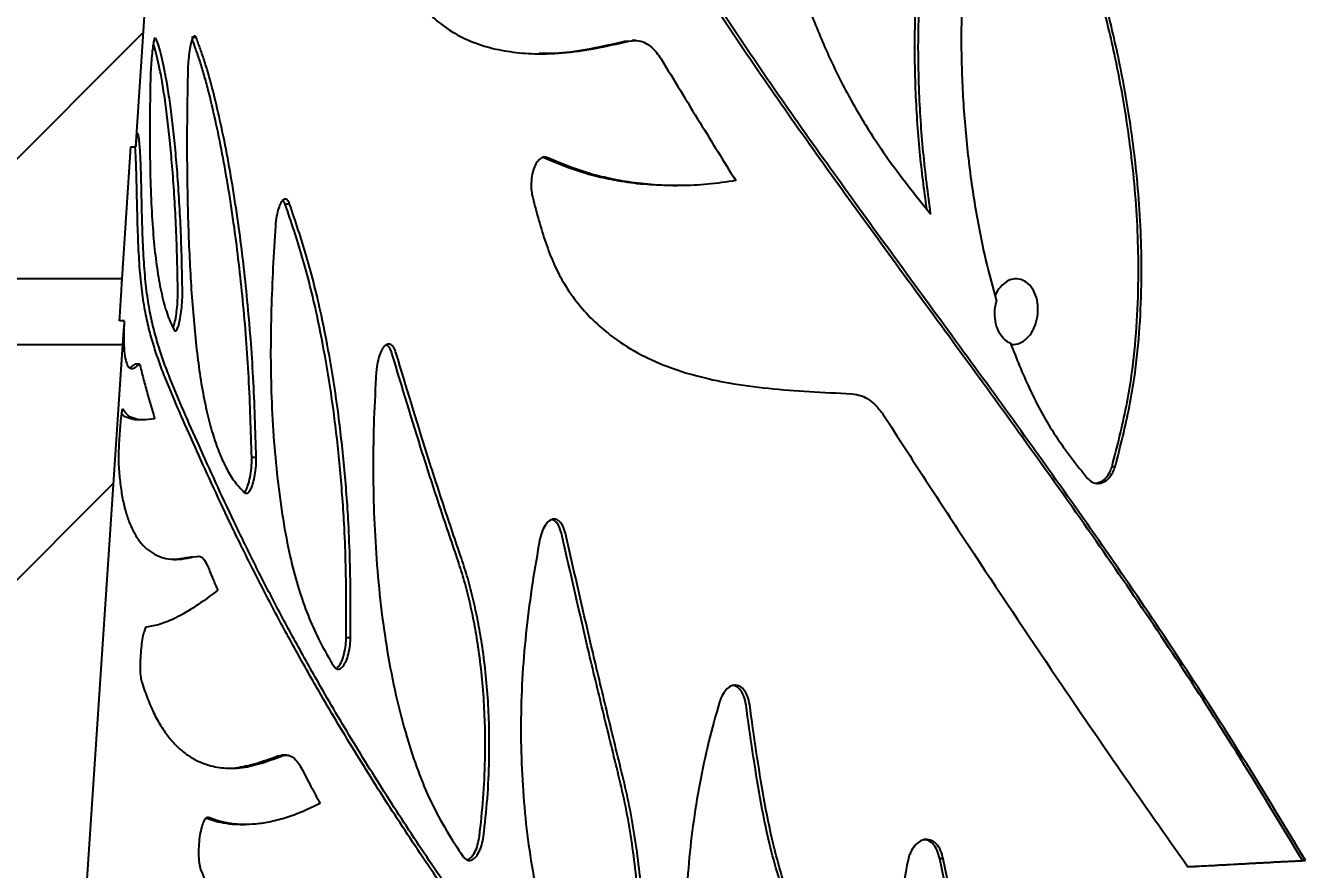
# Model space of a CAD drawing. Header units: millimetres. Extents: x 8 to 867, y 8 to 585.
# Drawn here: x 320.61 to 334.28, y 227.63 to 236.63 of the extents above; entities that cross this region are included whole.
import ezdxf

# ---------------------------------------------------------------- set-up
doc = ezdxf.new("R2010")
doc.units = ezdxf.units.MM
doc.layers.add('DIMENSIONS', color=2, linetype='Continuous')
doc.layers.add('HATCH', color=3, linetype='Continuous')
doc.layers.add('OUTLINE', color=7, linetype='Continuous', lineweight=25)
doc.styles.add('SLDTEXTSTYLE0', font='TXT', dxfattribs={"width": 0.75})
doc.dimstyles.new('SLDDIMSTYLE2', dxfattribs={"dimtxt": 3.5, "dimasz": 2, "dimexe": 0, "dimexo": 0.0625, "dimgap": 0.875, "dimtad": 1, "dimrnd": 1e-09, "dimzin": 12, "dimdsep": 46, "dimtxsty": 'SLDTEXTSTYLE0', "dimsah": 1, "dimcen": 0.09, "dimadec": 0, "dimazin": 3, "dimtfac": 1, "dimtofl": 0, "dimtmove": 0, "dimatfit": 3, "dimfxl": 0, "dimfrac": 2, "dimtolj": 1, "dimtzin": 12, "dimarcsym": 0})
doc.dimstyles.new('SLDDIMSTYLE9', dxfattribs={"dimtxt": 3.5, "dimasz": 2, "dimexe": 0, "dimexo": 0.0625, "dimgap": 0.875, "dimtad": 1, "dimdec": 4, "dimzin": 12, "dimdsep": 46, "dimtxsty": 'SLDTEXTSTYLE0', "dimsah": 1, "dimcen": 0.09, "dimazin": 3, "dimtfac": 1, "dimtofl": 0, "dimtmove": 0, "dimatfit": 3, "dimfxl": 0, "dimfrac": 2, "dimtolj": 1, "dimtzin": 12, "dimarcsym": 0})

# ---------------------------------------------------------------- blocks, each defined once
blk = doc.blocks.new('_D_15')
at = {"layer": 'DIMENSIONS'}
blk.add_arc((306.709, 350.241), 58.978, 75, 90, dxfattribs=at)
for points in [[(306.709, 409.22), (308.7, 408.686), (308.717, 409.686)], [(321.974, 407.21), (320.154, 408.18), (319.912, 407.21)]]:
    blk.add_solid(points, dxfattribs=at)
at = {"layer": 'DIMENSIONS', "insert": (311.507, 413.648), "char_height": 3.5, "attachment_point": 1, "rotation": 352.5, "style": 'SLDTEXTSTYLE0'}
blk.add_mtext('15°', dxfattribs=at)
blk = doc.blocks.new('_D_37')
at = {"layer": 'DIMENSIONS'}
blk.add_line((281.059, 259.672), (354.209, 259.672), dxfattribs=at)
for points in [[(281.059, 259.672), (283.059, 259.172), (283.059, 260.172)], [(354.209, 259.672), (352.209, 260.172), (352.209, 259.172)]]:
    blk.add_solid(points, dxfattribs=at)
at = {"layer": 'DIMENSIONS', "insert": (327.166, 264.184), "char_height": 3.5, "attachment_point": 1, "style": 'SLDTEXTSTYLE0'}
blk.add_mtext('73,15', dxfattribs=at)

msp = doc.modelspace()

# ---------------------------------------------------------------- hatches: boundary and pattern name
at = {"layer": 'HATCH'}
h = msp.add_hatch(dxfattribs=at)
h.set_pattern_fill('ANSI31', color=256, angle=3e-322, style=0)
edge = h.paths.add_edge_path(flags=0)
edge.add_line((322.53451, 247.54489), (322.58457, 247.54489))
edge.add_arc((222.70884, 252.52876), 100, 357.1432731, 357.5726457)
edge.add_line((322.61911, 248.29349), (322.56907, 248.29349))
edge.add_arc((222.70884, 252.52876), 99.95, 357.5714307, 358.9213523)
edge.add_line((322.64113, 250.64721), (322.69114, 250.64721))
edge.add_arc((222.70884, 252.52876), 100, 358.9218917, 361.7157666)
edge.add_line((322.66401, 255.52289), (320.00367, 344.33463))
edge.add_arc((419.95884, 347.32876), 100, 180, 181.7157666, ccw=False)
edge.add_line((319.95884, 347.32876), (319.95884, 350.32876))
edge.add_arc((327.95884, 350.32876), 8, 163.903996, 180, ccw=False)
edge.add_line((320.27245, 352.54674), (310.7554, 355.68409))
edge.add_line((310.7554, 355.68409), (309.70884, 351.77827))
edge.add_line((309.70884, 351.77827), (309.70884, 233.92876))
edge.add_line((309.70884, 233.92876), (321.64263, 233.92876))
edge.add_line((321.64263, 233.92876), (321.73627, 235.33673))
edge.add_line((321.73627, 235.33673), (321.78638, 235.33673))
edge.add_line((321.78638, 235.33673), (322.07475, 239.67274))
edge.add_line((322.07475, 239.67274), (322.02464, 239.67274))
edge.add_line((322.02464, 239.67274), (322.18966, 242.15407))
edge.add_line((322.18966, 242.15407), (322.23977, 242.15407))
edge.add_line((322.23977, 242.15407), (322.47579, 245.70301))
edge.add_line((322.47579, 245.70301), (322.42568, 245.70301))
edge.add_line((322.42568, 245.70301), (322.43853, 245.89615))
edge.add_arc((222.70884, 252.52876), 99.95, 356.1950966, 357.1418428)
h = msp.add_hatch(dxfattribs=at)
h.set_pattern_fill('ANSI31', color=256, angle=3e-322, style=0)
edge = h.paths.add_edge_path(flags=0)
edge.add_line((320.58294, 217.24148), (320.53283, 217.24148))
edge.add_line((320.53283, 217.24148), (320.65721, 219.11172))
edge.add_line((320.65721, 219.11172), (320.70732, 219.11172))
edge.add_line((320.70732, 219.11172), (320.95426, 222.82478))
edge.add_line((320.95426, 222.82478), (320.90415, 222.82478))
edge.add_line((320.90415, 222.82478), (321.0579, 225.1366))
edge.add_line((321.0579, 225.1366), (321.10801, 225.1366))
edge.add_line((321.10801, 225.1366), (321.64618, 233.22876))
edge.add_line((321.64618, 233.22876), (309.70884, 233.22876))
edge.add_line((309.70884, 233.22876), (309.70884, 187.7455))
edge.add_line((309.70884, 187.7455), (321.96213, 191.02876))
edge.add_arc((359.95884, 203.52876), 40, 180, 198.209957, ccw=False)
edge.add_line((319.95884, 203.52876), (319.95884, 206.52876))
edge.add_arc((359.95884, 206.52876), 40, 176.195097, 180, ccw=False)
edge.add_line((320.04701, 209.18313), (320.58294, 217.24148))

# ---------------------------------------------------------------- linework, layer by layer
at = {"layer": 'OUTLINE'}
for p, q in [((322.07475, 239.67274), (321.78638, 235.33673)), ((322.43361, 236.50205), (322.38439, 236.50205)), ((327.00718, 236.46404), (327.08267, 236.46724)), ((327.12521, 236.47195), (327.08261, 236.47195)), ((321.64263, 233.92876), (321.73627, 235.33673)), ((321.73627, 235.33673), (321.78638, 235.33673)), ((327.52224, 234.92296), (327.56425, 234.92296)), ((323.3822, 234.72674), (323.35945, 234.76618)), ((323.42971, 234.72674), (323.3822, 234.72674)), ((321.64263, 233.92876), (309.70884, 233.92876)), ((321.66461, 233.47974), (321.61451, 233.47994)), ((309.70884, 233.22876), (321.64619, 233.22876)), ((321.64619, 233.22876), (321.10801, 225.1366)), ((321.82977, 233.01906), (321.77996, 233.01906)), ((323.0732, 232.02025), (323.02541, 232.02025)), ((332.23752, 231.92408), (332.2038, 231.92408)), ((324.07922, 230.09801), (324.03315, 230.09801)), ((323.29614, 228.83661), (323.34761, 228.84492)), ((323.34322, 228.83661), (323.29614, 228.83661)), ((323.39509, 228.84714), (323.34757, 228.84714)), ((322.90397, 228.10505), (322.95311, 228.10505)), ((330.40256, 227.73886), (330.36633, 227.73886)), ((334.26722, 227.7222), (334.23688, 227.7222))]:
    msp.add_line(p, q, dxfattribs=at)
for points, knots in [([(334.23688, 227.7222), (334.02872, 228.06723), (333.61233, 228.75739), (332.97126, 229.75568), (332.3179, 230.72753), (331.65566, 231.67048), (330.993, 232.59107), (330.33976, 233.48465), (329.70158, 234.35561), (329.08322, 235.21003), (328.48511, 236.05748), (327.9137, 236.90708), (327.36952, 237.75867), (326.82603, 238.65026), (326.28558, 239.57409), (325.75334, 240.52399), (325.25662, 241.45706), (324.79443, 242.3771), (324.36971, 243.28402), (323.98678, 244.17699), (323.64571, 245.05087), (323.45902, 245.61445), (323.36571, 245.89615)], [0, 0, 0, 0, 0.04673697, 0.09348915, 0.14022349, 0.18749269, 0.23477644, 0.2820499, 0.32874087, 0.37544051, 0.42213317, 0.46907465, 0.51602331, 0.56296474, 0.61708022, 0.67122358, 0.72536394, 0.77947548, 0.83459096, 0.8897422, 0.94488966, 1, 1, 1, 1]), ([(334.26722, 227.7222), (334.05927, 228.06743), (333.64331, 228.75801), (333.00284, 229.75694), (332.35005, 230.72944), (331.68838, 231.67306), (331.02626, 232.59433), (330.37357, 233.4886), (329.73594, 234.36025), (329.11814, 235.21538), (328.52065, 236.06358), (327.94988, 236.91398), (327.40635, 237.76636), (326.86404, 238.65789), (326.32522, 239.58084), (325.79497, 240.52911), (325.30005, 241.46062), (324.83951, 242.37915), (324.41627, 243.28462), (324.03462, 244.17618), (323.69463, 245.04875), (323.50846, 245.61153), (323.4154, 245.89283)], [0, 0, 0, 0, 0.04679019, 0.09359531, 0.14038277, 0.18770594, 0.23504363, 0.28237112, 0.329115, 0.37586763, 0.42261335, 0.46960817, 0.51661039, 0.56360517, 0.61764332, 0.67170906, 0.72577196, 0.77980625, 0.83483913, 0.88990755, 0.94497217, 1, 1, 1, 1]), ([(344.17404, 232.54326), (343.94974, 232.77479), (343.50095, 233.23806), (342.87423, 233.97323), (342.27395, 234.72795), (341.69771, 235.50182), (341.13269, 236.28335), (340.56699, 237.0619), (339.99724, 237.83072), (339.36192, 238.64941), (338.65782, 239.51006), (337.89864, 240.42144), (337.14549, 241.32381), (336.32497, 242.33013), (335.45387, 243.4503), (334.53237, 244.67786), (333.93967, 245.49008), (333.64335, 245.89615)], [0, 0, 0, 0, 0.05455538, 0.10915858, 0.16379562, 0.21839686, 0.27337585, 0.32836633, 0.38334148, 0.4383, 0.50828672, 0.57829537, 0.64831252, 0.71831083, 0.81220072, 0.90610929, 1, 1, 1, 1]), ([(344.18943, 232.54326), (343.96531, 232.77498), (343.51688, 233.23862), (342.89074, 233.97437), (342.29106, 234.72962), (341.71543, 235.50401), (341.15098, 236.28601), (340.58581, 237.065), (340.01658, 237.83425), (339.38222, 238.65285), (338.67959, 239.513), (337.92239, 240.42346), (337.1712, 241.32496), (336.35284, 242.33031), (335.48402, 243.44938), (334.56492, 244.67571), (333.97376, 245.48715), (333.6782, 245.89283)], [0, 0, 0, 0, 0.05460942, 0.10926701, 0.16395819, 0.21861382, 0.27364682, 0.32869104, 0.38372022, 0.43873263, 0.5086663, 0.57862176, 0.64858572, 0.71853094, 0.81234747, 0.90618256, 1, 1, 1, 1]), ([(328.71054, 240.66852), (328.68828, 240.52186), (328.6437, 240.22818), (328.5873, 239.78543), (328.54965, 239.34057), (328.54043, 238.91714), (328.56414, 238.52111), (328.61182, 238.15484), (328.68003, 237.79946), (328.78081, 237.39218), (328.92117, 236.93933), (329.11063, 236.45144), (329.3283, 235.99166), (329.55777, 235.58697), (329.79355, 235.23348), (330.02659, 234.92002), (330.18939, 234.71862), (330.27079, 234.61793)], [0, 0, 0, 0, 0.06231361, 0.1247813, 0.18697947, 0.24892387, 0.30209385, 0.355521, 0.40909699, 0.46247003, 0.54546533, 0.62873834, 0.71206157, 0.79512605, 0.86338303, 0.93169336, 1, 1, 1, 1]), ([(332.2038, 231.92408), (332.23143, 232.03098), (332.28671, 232.24478), (332.35965, 232.56915), (332.42561, 232.95817), (332.46989, 233.41243), (332.48933, 233.90779), (332.4824, 234.38138), (332.45504, 234.83151), (332.40083, 235.35783), (332.30929, 235.95576), (332.1705, 236.61418), (332.00029, 237.25155), (331.80403, 237.87077), (331.57989, 238.47171), (331.41674, 238.86064), (331.33514, 239.05514)], [0, 0, 0, 0, 0.044091539, 0.088185813, 0.132203343, 0.200282235, 0.268381959, 0.328377001, 0.388435832, 0.44845427, 0.540955925, 0.63346843, 0.724457348, 0.815457264, 0.90770867, 1, 1, 1, 1]), ([(332.23752, 231.92408), (332.26512, 232.03099), (332.32033, 232.24481), (332.39319, 232.56921), (332.45907, 232.95823), (332.50331, 233.41246), (332.52276, 233.90803), (332.51585, 234.38209), (332.48847, 234.83294), (332.4342, 235.36011), (332.34256, 235.95901), (332.20375, 236.61772), (332.03378, 237.25465), (331.83809, 237.87274), (331.61466, 238.47265), (331.45204, 238.86095), (331.37071, 239.05514)], [0, 0, 0, 0, 0.044098644, 0.088200265, 0.132224828, 0.200308666, 0.268413526, 0.328515176, 0.388679957, 0.448804497, 0.541469238, 0.634145497, 0.724969775, 0.81580568, 0.907882968, 1, 1, 1, 1]), ([(330.96499, 238.98744), (330.93442, 238.88415), (330.87327, 238.67756), (330.79037, 238.36346), (330.71067, 237.98472), (330.64837, 237.53931), (330.6026, 236.99402), (330.58919, 236.41083), (330.61271, 235.7895), (330.66979, 235.17011), (330.75443, 234.61142), (330.85473, 234.11688), (330.93275, 233.83261), (330.97185, 233.69017)], [0, 0, 0, 0, 0.060320654, 0.120642189, 0.180856467, 0.274035832, 0.367249155, 0.480801669, 0.594393861, 0.711213527, 0.828028998, 0.913831501, 1, 1, 1, 1]), ([(324.42304, 237.9143), (324.43921, 237.84079), (324.47161, 237.69351), (324.52657, 237.48226), (324.58957, 237.2853), (324.67316, 237.09255), (324.78127, 236.91761), (324.91239, 236.75952), (325.07502, 236.61668), (325.27193, 236.49645), (325.50521, 236.4058), (325.75065, 236.35228), (326.02796, 236.32458), (326.34008, 236.33232), (326.68731, 236.38123), (326.92862, 236.43644), (327.04926, 236.46404)], [0, 0, 0, 0, 0.04313498, 0.08640983, 0.12947861, 0.172331, 0.23075776, 0.28941206, 0.34796309, 0.43168695, 0.51567526, 0.59981812, 0.68375332, 0.78908442, 0.89456237, 1, 1, 1, 1]), ([(330.2272, 234.67261), (330.20027, 234.87477), (330.144, 235.29727), (330.10504, 235.92482), (330.09444, 236.54762), (330.11477, 236.94483), (330.12497, 237.14403)], [0, 0, 0, 0, 0.25082525, 0.52421376, 0.76139888, 1, 1, 1, 1]), ([(330.27079, 234.61793), (330.24141, 234.83824), (330.18263, 235.27888), (330.14219, 235.92488), (330.13176, 236.54768), (330.15208, 236.94485), (330.16227, 237.14403)], [0, 0, 0, 0, 0.26734667, 0.53471909, 0.76666844, 1, 1, 1, 1]), ([(321.99299, 236.5001), (321.99203, 236.50032), (321.98842, 236.50117), (321.98061, 236.47128), (321.97069, 236.4139), (321.96095, 236.33158), (321.95244, 236.23312), (321.94639, 236.13489), (321.94467, 236.07743), (321.94392, 236.05232)], [0, 0, 0, 0, 0.05419293, 0.20447216, 0.35698091, 0.51622322, 0.68477453, 0.86219785, 1, 1, 1, 1]), ([(322.23664, 233.78802), (322.23481, 233.90415), (322.23115, 234.13641), (322.21889, 234.47132), (322.20193, 234.79335), (322.18052, 235.09593), (322.15561, 235.374), (322.12769, 235.62873), (322.09717, 235.85941), (322.06608, 236.05369), (322.03562, 236.21226), (322.00627, 236.33587), (321.98595, 236.41009), (321.97577, 236.43451), (321.97515, 236.43599)], [0, 0, 0, 0, 0.09157895, 0.18315325, 0.27731552, 0.37147325, 0.46310525, 0.55473588, 0.64934038, 0.74393825, 0.82664557, 0.90934884, 0.99451138, 1, 1, 1, 1]), ([(322.28583, 233.78802), (322.28401, 233.90419), (322.28037, 234.13651), (322.26815, 234.47154), (322.25125, 234.79372), (322.22988, 235.09646), (322.20501, 235.3747), (322.17712, 235.6296), (322.14663, 235.86038), (322.11559, 236.05474), (322.08522, 236.21249), (322.05593, 236.33787), (322.0266, 236.43794), (322.00767, 236.48008), (321.9982, 236.50115)], [0, 0, 0, 0, 0.08490107, 0.16979731, 0.25709061, 0.34438067, 0.42933191, 0.51428079, 0.60199555, 0.68970278, 0.76614394, 0.84258139, 0.92128941, 1, 1, 1, 1]), ([(322.43361, 236.50205), (322.42874, 236.51049), (322.41898, 236.52736), (322.40137, 236.51398), (322.38396, 236.47301), (322.36785, 236.40609), (322.35446, 236.3182), (322.34593, 236.22683), (322.34386, 236.16921), (322.34301, 236.14538)], [0, 0, 0, 0, 0.14263872, 0.28538549, 0.42636996, 0.57045212, 0.72334567, 0.8855786, 1, 1, 1, 1]), ([(323.02541, 232.02025), (323.02125, 232.16404), (323.01293, 232.45166), (322.99429, 232.87577), (322.96731, 233.29311), (322.93139, 233.69986), (322.8891, 234.09713), (322.83849, 234.49412), (322.77951, 234.88585), (322.71183, 235.26993), (322.63863, 235.62551), (322.573, 235.90025), (322.51786, 236.10499), (322.47358, 236.25074), (322.43041, 236.37411), (322.40326, 236.44954), (322.39074, 236.48434)], [0, 0, 0, 0, 0.07476689, 0.14954855, 0.22421883, 0.30139234, 0.37864046, 0.45580256, 0.54321612, 0.63062304, 0.72030624, 0.80998629, 0.8590163, 0.90803767, 0.95757526, 1, 1, 1, 1]), ([(323.0732, 232.02025), (323.06906, 232.16419), (323.06078, 232.4521), (323.04216, 232.87667), (323.01522, 233.29446), (322.97932, 233.70167), (322.93705, 234.0994), (322.8865, 234.49637), (322.82767, 234.88766), (322.76022, 235.27097), (322.68728, 235.62592), (322.62185, 235.90031), (322.56686, 236.10492), (322.52265, 236.25072), (322.47741, 236.38021), (322.44821, 236.46144), (322.43361, 236.50205)], [0, 0, 0, 0, 0.07435446, 0.14872384, 0.22298206, 0.29973208, 0.37655602, 0.45329394, 0.53993575, 0.62657197, 0.71545643, 0.80433837, 0.85299989, 0.9016532, 0.95081935, 1, 1, 1, 1]), ([(326.09063, 236.33436), (326.1596, 236.33452), (326.33953, 236.33493), (326.64506, 236.38228), (326.88649, 236.43679), (327.00718, 236.46404)], [0, 0, 0, 0, 0.23715593, 0.61865095, 1, 1, 1, 1]), ([(327.04926, 236.46404), (327.08454, 236.46895), (327.14414, 236.47725), (327.22604, 236.4473), (327.30949, 236.39246), (327.36029, 236.32127), (327.39189, 236.27698)], [0, 0, 0, 0, 0.28032602, 0.473632693, 0.672520819, 1, 1, 1, 1]), ([(327.39189, 236.27698), (327.46061, 236.16358), (327.59805, 235.93677), (327.8623, 235.50454), (328.06114, 235.18258), (328.18848, 234.97638)], [0, 0, 0, 0, 0.26446214, 0.52892531, 1, 1, 1, 1]), ([(322.34301, 236.14538), (322.34043, 236.01117), (322.33526, 235.74238), (322.33335, 235.34717), (322.33608, 234.95873), (322.34399, 234.58748), (322.35686, 234.23333), (322.37481, 233.89597), (322.39794, 233.5672), (322.41848, 233.35743), (322.42876, 233.25255)], [0, 0, 0, 0, 0.1286537, 0.25767413, 0.38632891, 0.5153596, 0.63585758, 0.75635452, 0.87817835, 1, 1, 1, 1]), ([(321.94392, 236.05232), (321.94146, 235.90781), (321.93654, 235.61881), (321.93804, 235.21011), (321.94771, 234.82397), (321.9669, 234.47674), (321.99552, 234.17268), (322.03354, 233.90759), (322.0832, 233.67751), (322.13803, 233.50259), (322.17944, 233.41754), (322.19636, 233.38279)], [0, 0, 0, 0, 0.11649272, 0.23298066, 0.35324721, 0.47350643, 0.58364923, 0.69378837, 0.80759611, 0.92140029, 1, 1, 1, 1]), ([(334.73513, 216.19767), (334.4734, 216.48818), (333.94991, 217.06923), (333.1847, 217.93421), (332.43049, 218.791), (331.68748, 219.63545), (330.95492, 220.46361), (330.2436, 221.25926), (329.55242, 222.01783), (328.88604, 222.74623), (328.2389, 223.46344), (327.61694, 224.17809), (327.02149, 224.89143), (326.46384, 225.58961), (325.94296, 226.27225), (325.45738, 226.93798), (324.99761, 227.59844), (324.56438, 228.25258), (324.15849, 228.89904), (323.81349, 229.48042), (323.52186, 229.99837), (323.27638, 230.45493), (323.04743, 230.90232), (322.83524, 231.33763), (322.63974, 231.75622), (322.46063, 232.15442), (322.29725, 232.52101), (322.17639, 232.80547), (322.09077, 233.02865), (322.03305, 233.20093), (321.98163, 233.37849), (321.93731, 233.572), (321.90232, 233.7982), (321.87724, 234.06149), (321.86199, 234.36103), (321.8542, 234.63599), (321.84937, 234.86868), (321.84521, 235.05133), (321.83946, 235.20858), (321.83312, 235.3188), (321.82702, 235.39044), (321.82161, 235.43626), (321.81605, 235.46628), (321.8104, 235.4797), (321.8048, 235.47613), (321.79747, 235.44935), (321.79054, 235.39261), (321.78738, 235.35025), (321.78638, 235.33673)], [0, 0, 0, 0, 0.03579374, 0.07159208, 0.10738453, 0.14339307, 0.17940824, 0.21541333, 0.24999155, 0.28457897, 0.31916005, 0.35397459, 0.38879546, 0.42360983, 0.45671953, 0.48983506, 0.52294439, 0.55627824, 0.58961855, 0.62295156, 0.64776776, 0.67258378, 0.69745665, 0.72232908, 0.74715407, 0.7719776, 0.79693014, 0.82188607, 0.83429034, 0.84669493, 0.85910996, 0.8715202, 0.88412223, 0.89672076, 0.90913606, 0.92159361, 0.92924958, 0.93689825, 0.94478928, 0.95267776, 0.95779531, 0.96291319, 0.96818413, 0.97345515, 0.97876927, 0.98408395, 0.99491708, 1, 1, 1, 1]), ([(334.70617, 216.19767), (334.44425, 216.48793), (333.92039, 217.0685), (333.15464, 217.93273), (332.39988, 218.78879), (331.65634, 219.63252), (330.92326, 220.45999), (330.21134, 221.25513), (329.51945, 222.01332), (328.85226, 222.74145), (328.20428, 223.45832), (327.58145, 224.1726), (326.98516, 224.88557), (326.42659, 225.58349), (325.90475, 226.26601), (325.41816, 226.93171), (324.95743, 227.59218), (324.52327, 228.24631), (324.11648, 228.89278), (323.77069, 229.47418), (323.47837, 229.99215), (323.23229, 230.44875), (323.00276, 230.8962), (322.79002, 231.3316), (322.59399, 231.75037), (322.41438, 232.14879), (322.25053, 232.51581), (322.12925, 232.80038), (322.04326, 233.02343), (321.98526, 233.19544), (321.93355, 233.37268), (321.8889, 233.56541), (321.85353, 233.79034), (321.82806, 234.05221), (321.81248, 234.35082), (321.80446, 234.62725), (321.79952, 234.86344), (321.79525, 235.05172), (321.78927, 235.21052), (321.78429, 235.30262), (321.78144, 235.33527), (321.78131, 235.33673)], [0, 0, 0, 0, 0.03750129, 0.07500737, 0.11250722, 0.15023336, 0.18796634, 0.22568883, 0.26193451, 0.29818991, 0.33443865, 0.37093207, 0.40743221, 0.44392556, 0.47864861, 0.51337758, 0.54810022, 0.58305831, 0.6180232, 0.65298045, 0.67900582, 0.70503102, 0.73111573, 0.75719994, 0.78323449, 0.80926749, 0.83543546, 0.86160685, 0.8746155, 0.88762453, 0.90064396, 0.91365867, 0.92686895, 0.94007538, 0.95309613, 0.96616376, 0.97439621, 0.98262034, 0.99111386, 0.99960453, 1, 1, 1, 1]), ([(326.1746, 235.22151), (326.16112, 235.22469), (326.13415, 235.23105), (326.0928, 235.20552), (326.05618, 235.15677), (326.02699, 235.08629), (326.00876, 234.99988), (326.00348, 234.90852), (326.01128, 234.85311), (326.01495, 234.82698)], [0, 0, 0, 0, 0.13639817, 0.27280956, 0.40971811, 0.55141498, 0.70139034, 0.85922761, 1, 1, 1, 1]), ([(327.52313, 234.92426), (327.44086, 234.9254), (327.26362, 234.92787), (327.01488, 234.9572), (326.77437, 235.00248), (326.47871, 235.07845), (326.2704, 235.16423), (326.13128, 235.22151)], [0, 0, 0, 0, 0.16424263, 0.35385848, 0.51494645, 0.67603544, 1, 1, 1, 1]), ([(328.18848, 234.97638), (328.08904, 234.96185), (327.88988, 234.93275), (327.59966, 234.91958), (327.31634, 234.92784), (327.05531, 234.95711), (326.81548, 235.00283), (326.52081, 235.07865), (326.31324, 235.16431), (326.1746, 235.22151)], [0, 0, 0, 0, 0.134970531, 0.270298946, 0.405264964, 0.540546501, 0.655092027, 0.769638328, 1, 1, 1, 1]), ([(323.42971, 234.72674), (323.42215, 234.74261), (323.40701, 234.7744), (323.378, 234.78424), (323.34874, 234.7635), (323.3215, 234.71426), (323.29846, 234.64076), (323.28402, 234.56326), (323.27919, 234.51262), (323.27748, 234.4947)], [0, 0, 0, 0, 0.15237963, 0.305014, 0.45188844, 0.59773918, 0.74992872, 0.91147379, 1, 1, 1, 1]), ([(326.01495, 234.82698), (326.03621, 234.74411), (326.07878, 234.5781), (326.15104, 234.33857), (326.2341, 234.11327), (326.34474, 233.8892), (326.48806, 233.68036), (326.6614, 233.48565), (326.87725, 233.29967), (327.13925, 233.13128), (327.45026, 232.98964), (327.77638, 232.88682), (328.13809, 232.80953), (328.53698, 232.75679), (328.97291, 232.72417), (329.27398, 232.70953), (329.42451, 232.70221)], [0, 0, 0, 0, 0.04324803, 0.08663727, 0.12981916, 0.17278382, 0.23129992, 0.29003804, 0.34868266, 0.43397533, 0.51953382, 0.60525836, 0.69077766, 0.79381324, 0.8969114, 1, 1, 1, 1]), ([(324.03315, 230.09801), (324.03378, 230.23528), (324.03505, 230.50986), (324.02904, 230.91837), (324.00972, 231.39411), (323.96892, 231.92885), (323.90415, 232.50383), (323.82111, 233.04121), (323.73458, 233.48965), (323.64774, 233.86175), (323.56508, 234.16464), (323.47518, 234.45174), (323.41376, 234.6334), (323.3822, 234.72674)], [0, 0, 0, 0, 0.07599242, 0.15199972, 0.2279018, 0.34531365, 0.46271312, 0.57438452, 0.68606456, 0.76340281, 0.84085454, 0.91823094, 1, 1, 1, 1]), ([(324.07922, 230.09801), (324.07986, 230.23545), (324.08116, 230.51036), (324.07516, 230.91937), (324.05586, 231.39571), (324.01506, 231.93113), (323.95026, 232.50679), (323.86717, 233.04477), (323.7806, 233.49368), (323.69367, 233.86608), (323.61091, 234.16916), (323.52152, 234.45466), (323.46068, 234.63495), (323.42971, 234.72674)], [0, 0, 0, 0, 0.07611505, 0.152244619, 0.228269815, 0.345871744, 0.463461275, 0.575286886, 0.687120276, 0.764571678, 0.84213758, 0.919629659, 1, 1, 1, 1]), ([(323.27748, 234.4947), (323.26846, 234.34531), (323.2504, 234.04614), (323.23259, 233.59861), (323.22493, 233.15504), (323.23176, 232.70259), (323.25586, 232.24717), (323.29715, 231.79204), (323.35602, 231.36088), (323.42826, 230.97795), (323.51417, 230.64753), (323.61074, 230.36686), (323.72021, 230.11399), (323.82046, 229.92845), (323.88372, 229.82468), (323.90411, 229.79123)], [0, 0, 0, 0, 0.07834573, 0.15689852, 0.2352461, 0.31331195, 0.40119367, 0.48951405, 0.5778139, 0.66566826, 0.74012481, 0.81490556, 0.88982975, 0.96448284, 1, 1, 1, 1]), ([(321.61451, 233.47994), (321.61583, 233.4991), (321.61979, 233.55651), (321.6264, 233.65691), (321.63332, 233.76795), (321.63858, 233.85697), (321.64199, 233.9172), (321.64241, 233.92491), (321.64263, 233.92876)], [0, 0, 0, 0, 0.09127182, 0.27346532, 0.45563166, 0.63755286, 0.81913818, 1, 1, 1, 1]), ([(331.12403, 233.23175), (331.12768, 233.23084), (331.15822, 233.22328), (331.21931, 233.23771), (331.2978, 233.28804), (331.35394, 233.36272), (331.39417, 233.4529), (331.41656, 233.55509), (331.41337, 233.67444), (331.38191, 233.78302), (331.32587, 233.86841), (331.2518, 233.92102), (331.16837, 233.93492), (331.08446, 233.90903), (331.01141, 233.845), (330.96997, 233.78442), (330.95705, 233.74803), (330.95683, 233.74744)], [0, 0, 0, 0, 0.010596934, 0.088634718, 0.166643188, 0.244778753, 0.293721033, 0.372286442, 0.450854709, 0.529398192, 0.607822965, 0.686104829, 0.764273961, 0.84238282, 0.920503416, 0.998693957, 1, 1, 1, 1]), ([(322.18589, 233.40567), (322.19007, 233.41572), (322.20039, 233.44059), (322.21521, 233.50965), (322.22826, 233.60162), (322.23597, 233.69979), (322.23643, 233.76047), (322.23664, 233.78802)], [0, 0, 0, 0, 0.14250865, 0.35255223, 0.57400593, 0.80659386, 1, 1, 1, 1]), ([(322.19636, 233.38279), (322.20143, 233.37698), (322.21156, 233.36537), (322.22979, 233.38689), (322.24784, 233.43509), (322.26434, 233.50858), (322.27737, 233.60124), (322.28514, 233.69936), (322.28561, 233.76028), (322.28583, 233.78802)], [0, 0, 0, 0, 0.138496553, 0.277015777, 0.415733332, 0.558433354, 0.70908654, 0.867512045, 1, 1, 1, 1]), ([(331.12031, 233.24062), (331.10678, 233.24701), (331.06757, 233.26549), (331.01236, 233.32414), (330.96757, 233.42052), (330.94912, 233.53522), (330.95601, 233.62836), (330.96875, 233.67809), (330.97185, 233.69017)], [0, 0, 0, 0, 0.10836711, 0.31395414, 0.52001956, 0.72663364, 0.93357058, 1, 1, 1, 1]), ([(321.66461, 233.47974), (321.66245, 233.44911), (321.65866, 233.39523), (321.6531, 233.31962), (321.64848, 233.25842), (321.64637, 233.23115), (321.64622, 233.22925), (321.64619, 233.22876)], [0, 0, 0, 0, 0.2185946, 0.38457159, 0.64663474, 0.90871907, 1, 1, 1, 1]), ([(321.66461, 233.47974), (321.66425, 233.4713), (321.66124, 233.40004), (321.65916, 233.28265), (321.66461, 233.15131), (321.6793, 233.05472), (321.70127, 232.99834), (321.7277, 232.97147), (321.75652, 232.96827), (321.79039, 232.98806), (321.81664, 233.00872), (321.82977, 233.01906)], [0, 0, 0, 0, 0.01860829, 0.15720035, 0.29582189, 0.43828172, 0.58075979, 0.68494226, 0.78911037, 0.89453606, 1, 1, 1, 1]), ([(322.42876, 233.25255), (322.44043, 233.15138), (322.46387, 232.94828), (322.5096, 232.6774), (322.56283, 232.43327), (322.62314, 232.22106), (322.69137, 232.03563), (322.76796, 231.87712), (322.85327, 231.74328), (322.91769, 231.67848), (322.94989, 231.64608)], [0, 0, 0, 0, 0.13131082, 0.26358074, 0.38723566, 0.51174563, 0.63205515, 0.75236043, 0.87617978, 1, 1, 1, 1]), ([(324.56683, 233.13334), (324.55845, 233.15582), (324.54167, 233.20081), (324.50544, 233.233), (324.46688, 233.23263), (324.42972, 233.20087), (324.3969, 233.14251), (324.37082, 233.06091), (324.35834, 232.98759), (324.3549, 232.9447), (324.35417, 232.9356)], [0, 0, 0, 0, 0.14037253, 0.2810306, 0.4146992, 0.54378945, 0.67550865, 0.81287513, 0.960286, 1, 1, 1, 1]), ([(324.52122, 233.13334), (324.51291, 233.15645), (324.49726, 233.19997), (324.47375, 233.21632), (324.46272, 233.22398)], [0, 0, 0, 0, 0.53108827, 1, 1, 1, 1]), ([(325.21807, 230.94684), (325.15495, 231.13313), (325.02871, 231.50571), (324.79222, 232.23437), (324.6286, 232.77714), (324.52122, 233.13334)], [0, 0, 0, 0, 0.25580544, 0.51161009, 1, 1, 1, 1]), ([(325.26241, 230.94684), (325.19936, 231.13325), (325.07327, 231.50607), (324.83721, 232.23473), (324.67393, 232.77738), (324.56683, 233.13334)], [0, 0, 0, 0, 0.25597108, 0.51194211, 1, 1, 1, 1]), ([(331.12031, 233.24062), (331.18473, 233.07798), (331.28618, 232.82186), (331.45261, 232.4967), (331.60098, 232.24888), (331.76689, 232.01932), (331.8841, 231.87242), (331.94272, 231.79895)], [0, 0, 0, 0, 0.301319781, 0.474474808, 0.647584386, 0.82374109, 1, 1, 1, 1]), ([(321.72313, 232.98034), (321.72911, 232.98319), (321.74619, 232.99134), (321.76665, 233.00813), (321.77996, 233.01906)], [0, 0, 0, 0, 0.34964772, 1, 1, 1, 1]), ([(321.82977, 233.01906), (321.84187, 232.96999), (321.86607, 232.87185), (321.91747, 232.68007), (321.9617, 232.53077), (321.98969, 232.43626)], [0, 0, 0, 0, 0.26848914, 0.53697932, 1, 1, 1, 1]), ([(324.35417, 232.9356), (324.345, 232.76873), (324.32667, 232.43507), (324.3176, 231.93248), (324.32665, 231.43255), (324.35348, 230.93122), (324.40014, 230.43737), (324.46883, 229.95019), (324.56071, 229.48172), (324.67145, 229.05507), (324.79638, 228.67411), (324.93633, 228.33735), (325.10026, 228.03936), (325.22063, 227.85492), (325.28084, 227.76265)], [0, 0, 0, 0, 0.08123859, 0.16243125, 0.24572647, 0.32902045, 0.41568367, 0.5023435, 0.59201447, 0.68169322, 0.7600476, 0.83836587, 0.91913709, 1, 1, 1, 1]), ([(329.42451, 232.70221), (329.46002, 232.69716), (329.52477, 232.68794), (329.61375, 232.63941), (329.6961, 232.57185), (329.74359, 232.50624), (329.76912, 232.47096)], [0, 0, 0, 0, 0.27357324, 0.49883932, 0.73055851, 1, 1, 1, 1]), ([(321.6444, 232.53805), (321.64384, 232.53769), (321.64158, 232.53621), (321.63609, 232.50133), (321.62862, 232.43898), (321.62072, 232.35253), (321.61311, 232.25057), (321.60674, 232.14484), (321.60268, 232.04978), (321.60182, 231.99096), (321.60264, 231.96995), (321.6029, 231.96353)], [0, 0, 0, 0, 0.03892837, 0.15775906, 0.27340745, 0.40166824, 0.53216025, 0.67029862, 0.8082731, 0.94144965, 1, 1, 1, 1]), ([(321.82358, 232.42488), (321.82029, 232.42453), (321.77457, 232.41974), (321.71545, 232.4386), (321.65701, 232.46289), (321.63859, 232.48878), (321.6354, 232.49326)], [0, 0, 0, 0, 0.03605631, 0.50110233, 0.91361577, 1, 1, 1, 1]), ([(321.98969, 232.43626), (321.94573, 232.43006), (321.8578, 232.41765), (321.76274, 232.43598), (321.69081, 232.47544), (321.66223, 232.52021), (321.64792, 232.54261)], [0, 0, 0, 0, 0.2652769, 0.53055358, 0.76509785, 1, 1, 1, 1]), ([(329.76912, 232.47096), (329.91798, 232.24045), (330.21575, 231.77935), (330.82574, 230.84832), (331.51891, 229.81082), (332.3013, 228.66643), (332.77623, 227.99192), (333.01374, 227.65459)], [0, 0, 0, 0, 0.146159711, 0.29235859, 0.584705532, 0.792305324, 1, 1, 1, 1]), ([(321.6029, 231.96353), (321.60732, 231.90349), (321.61618, 231.78343), (321.63933, 231.61738), (321.67095, 231.47233), (321.71232, 231.3406), (321.76409, 231.22395), (321.82734, 231.12454), (321.90119, 231.04569), (321.98632, 230.98684), (322.0827, 230.94783), (322.19101, 230.93002), (322.31008, 230.94024), (322.39807, 230.95837), (322.44208, 230.96744)], [0, 0, 0, 0, 0.078415175, 0.156812972, 0.235625346, 0.314440689, 0.398540097, 0.482638033, 0.567347521, 0.652058013, 0.738708318, 0.82535261, 0.91266449, 1, 1, 1, 1]), ([(322.94333, 231.65324), (322.94738, 231.65622), (322.96068, 231.66601), (322.98219, 231.71348), (323.00456, 231.78924), (323.02025, 231.88513), (323.02566, 231.96529), (323.02546, 232.0097), (323.02541, 232.02025)], [0, 0, 0, 0, 0.08682751, 0.28504561, 0.48941104, 0.70414193, 0.92976969, 1, 1, 1, 1]), ([(322.94989, 231.64608), (322.95843, 231.64182), (322.9755, 231.6333), (323.00363, 231.65957), (323.02992, 231.71201), (323.05226, 231.78913), (323.06798, 231.88449), (323.07344, 231.96493), (323.07325, 232.00954), (323.0732, 232.02025)], [0, 0, 0, 0, 0.15025398, 0.30049315, 0.45187234, 0.60809651, 0.77246655, 0.94538233, 1, 1, 1, 1]), ([(331.94272, 231.79895), (331.95954, 231.78362), (331.99321, 231.75293), (332.05519, 231.7407), (332.11646, 231.75626), (332.17143, 231.79822), (332.21325, 231.85681), (332.23001, 231.90327), (332.23752, 231.92408)], [0, 0, 0, 0, 0.175002748, 0.350291887, 0.519141634, 0.686930748, 0.859798997, 1, 1, 1, 1]), ([(332.03758, 231.74936), (332.05256, 231.75197), (332.08762, 231.75809), (332.13782, 231.79904), (332.17963, 231.85697), (332.19635, 231.9034), (332.2038, 231.92408)], [0, 0, 0, 0, 0.20704779, 0.48467353, 0.77046884, 1, 1, 1, 1]), ([(326.37234, 231.21308), (326.36397, 231.24125), (326.34722, 231.29768), (326.30461, 231.35099), (326.25622, 231.37071), (326.20744, 231.35678), (326.16303, 231.31357), (326.12431, 231.2448), (326.10854, 231.18466), (326.10033, 231.15337)], [0, 0, 0, 0, 0.15072683, 0.30179844, 0.4437882, 0.57812527, 0.71232478, 0.8503236, 1, 1, 1, 1]), ([(326.32968, 231.21308), (326.32125, 231.24096), (326.30439, 231.2968), (326.26735, 231.34748), (326.24005, 231.35524), (326.22994, 231.35812)], [0, 0, 0, 0, 0.38584199, 0.77252985, 1, 1, 1, 1]), ([(326.93997, 228.62868), (326.88657, 228.84613), (326.77979, 229.28104), (326.57395, 230.14238), (326.42699, 230.78655), (326.32968, 231.21308)], [0, 0, 0, 0, 0.25254774, 0.50509794, 1, 1, 1, 1]), ([(326.98148, 228.62868), (326.92817, 228.84621), (326.82154, 229.28126), (326.6161, 230.1426), (326.46943, 230.7867), (326.37234, 231.21308)], [0, 0, 0, 0, 0.25263426, 0.5052708, 1, 1, 1, 1]), ([(326.10033, 231.15337), (326.07241, 230.99633), (326.01648, 230.68173), (325.95429, 230.20122), (325.91142, 229.71732), (325.89323, 229.23434), (325.9003, 228.75681), (325.93011, 228.28772), (325.98341, 227.83102), (326.05804, 227.40854), (326.15046, 227.02096), (326.2574, 226.66711), (326.38387, 226.33645), (326.5348, 226.02541), (326.7136, 225.74496), (326.84593, 225.56815), (326.91214, 225.47969)], [0, 0, 0, 0, 0.074541164, 0.149337597, 0.223997019, 0.298351162, 0.372306174, 0.446596648, 0.520868316, 0.594797659, 0.660418655, 0.726306529, 0.792113828, 0.857624607, 0.92876716, 1, 1, 1, 1]), ([(322.16419, 230.93616), (322.19657, 230.93746), (322.26818, 230.94033), (322.34909, 230.95784), (322.39342, 230.96744)], [0, 0, 0, 0, 0.45220538, 1, 1, 1, 1]), ([(322.44208, 230.96744), (322.45318, 230.96852), (322.4754, 230.97068), (322.51503, 230.9437), (322.54025, 230.89275), (322.55609, 230.86075)], [0, 0, 0, 0, 0.27095944, 0.54200768, 1, 1, 1, 1]), ([(325.45478, 227.97964), (325.46981, 228.11462), (325.50006, 228.38615), (325.51691, 228.76536), (325.51728, 229.11116), (325.50442, 229.42423), (325.47829, 229.73374), (325.44113, 230.01913), (325.39613, 230.2773), (325.34545, 230.5105), (325.28681, 230.73572), (325.24099, 230.87647), (325.21807, 230.94684)], [0, 0, 0, 0, 0.12792668, 0.25733914, 0.35665705, 0.45597386, 0.55819283, 0.66041011, 0.74439458, 0.82837894, 0.91418983, 1, 1, 1, 1]), ([(325.49849, 227.97964), (325.51351, 228.11462), (325.54374, 228.38615), (325.5606, 228.7655), (325.56099, 229.11157), (325.54814, 229.42508), (325.52199, 229.73503), (325.48483, 230.02053), (325.43989, 230.27851), (325.38937, 230.51126), (325.33092, 230.73607), (325.28525, 230.87658), (325.26241, 230.94684)], [0, 0, 0, 0, 0.12794962, 0.25738197, 0.35685419, 0.45632597, 0.55870393, 0.66108062, 0.74490411, 0.82872662, 0.91436349, 1, 1, 1, 1]), ([(322.55609, 230.86075), (322.5651, 230.83868), (322.58313, 230.79454), (322.61825, 230.7094), (322.64487, 230.64588), (322.66211, 230.60477)], [0, 0, 0, 0, 0.26076069, 0.52152543, 1, 1, 1, 1]), ([(322.66211, 230.60477), (322.58187, 230.54456), (322.42141, 230.42413), (322.21953, 230.30914), (322.0447, 230.23493), (321.95098, 230.22025), (321.90405, 230.2129)], [0, 0, 0, 0, 0.26444281, 0.528888055, 0.764083302, 1, 1, 1, 1]), ([(321.90405, 230.2129), (321.89884, 230.20935), (321.88844, 230.20226), (321.87214, 230.1539), (321.85688, 230.08244), (321.84423, 229.9891), (321.83616, 229.88464), (321.83364, 229.7828), (321.83705, 229.69073), (321.8448, 229.65443), (321.84873, 229.63604)], [0, 0, 0, 0, 0.11239556, 0.22449574, 0.34501663, 0.47361367, 0.60058689, 0.73220296, 0.8643165, 1, 1, 1, 1]), ([(323.90411, 229.79123), (323.91468, 229.78036), (323.93583, 229.7586), (323.97292, 229.76542), (324.00865, 229.80139), (324.04025, 229.86443), (324.06455, 229.94935), (324.07663, 230.03145), (324.07858, 230.08161), (324.07922, 230.09801)], [0, 0, 0, 0, 0.15092655, 0.3020071, 0.4499843, 0.59923622, 0.75546627, 0.92001355, 1, 1, 1, 1]), ([(323.92829, 229.77194), (323.93971, 229.78147), (323.96314, 229.80104), (323.99428, 229.86524), (324.0186, 229.94981), (324.03059, 230.0319), (324.03252, 230.08183), (324.03315, 230.09801)], [0, 0, 0, 0, 0.205741528, 0.421993275, 0.648084009, 0.885924388, 1, 1, 1, 1]), ([(321.84873, 229.63604), (321.8685, 229.57669), (321.90804, 229.45801), (321.9768, 229.29644), (322.05399, 229.15678), (322.13708, 229.03824), (322.22506, 228.93982), (322.3174, 228.8601), (322.41689, 228.79671), (322.54341, 228.74096), (322.70171, 228.70517), (322.8986, 228.70262), (323.11159, 228.75109), (323.26599, 228.80809), (323.34322, 228.83661)], [0, 0, 0, 0, 0.07395568, 0.14789031, 0.22235158, 0.29681548, 0.36471496, 0.43261378, 0.50098489, 0.56935647, 0.67607788, 0.7827931, 0.89136013, 1, 1, 1, 1]), ([(328.33821, 229.38422), (328.33166, 229.41619), (328.31855, 229.4802), (328.27509, 229.55134), (328.22104, 229.59097), (328.16289, 229.59556), (328.10735, 229.5685), (328.05831, 229.51352), (328.02972, 229.45614), (328.01793, 229.42019), (328.01569, 229.41335)], [0, 0, 0, 0, 0.14778358, 0.29580365, 0.43702712, 0.56978904, 0.69936678, 0.82992961, 0.96763509, 1, 1, 1, 1]), ([(328.29871, 229.38422), (328.29216, 229.41625), (328.27903, 229.48038), (328.23549, 229.55032), (328.18768, 229.58924), (328.1552, 229.58879), (328.14293, 229.58861)], [0, 0, 0, 0, 0.28255096, 0.56555105, 0.83591196, 1, 1, 1, 1]), ([(328.01569, 229.41335), (327.97573, 229.27116), (327.89567, 228.98629), (327.80189, 228.54407), (327.72873, 228.09447), (327.6798, 227.64006), (327.65546, 227.18422), (327.65462, 226.72994), (327.67757, 226.28079), (327.72381, 225.84664), (327.79333, 225.43052), (327.88446, 225.034), (327.99784, 224.65487), (328.13101, 224.29583), (328.28971, 223.96567), (328.47287, 223.66777), (328.67262, 223.393), (328.81592, 223.22389), (328.88747, 223.13945)], [0, 0, 0, 0, 0.06395273, 0.12812994, 0.19227029, 0.25617166, 0.31991197, 0.38390025, 0.44788347, 0.51161803, 0.57279557, 0.63420333, 0.695616, 0.75680137, 0.81736224, 0.8781647, 0.93916618, 1, 1, 1, 1]), ([(329.14689, 223.3865), (329.15644, 223.5314), (329.17555, 223.82118), (329.19641, 224.25693), (329.20316, 224.69298), (329.19441, 225.10568), (329.16999, 225.49254), (329.13027, 225.85575), (329.06736, 226.21255), (328.97862, 226.56009), (328.86942, 226.89366), (328.75353, 227.2231), (328.64125, 227.55505), (328.53536, 227.94108), (328.44772, 228.38681), (328.36778, 228.88287), (328.32174, 229.2171), (328.29871, 229.38422)], [0, 0, 0, 0, 0.06821474, 0.13641357, 0.20502096, 0.2736158, 0.33164834, 0.38966255, 0.4493642, 0.50907406, 0.57012237, 0.63126144, 0.69231478, 0.75324403, 0.83542341, 0.91771019, 1, 1, 1, 1]), ([(329.18464, 223.3865), (329.19419, 223.5314), (329.21329, 223.82118), (329.23415, 224.25693), (329.24093, 224.69297), (329.23221, 225.1058), (329.20784, 225.49291), (329.16814, 225.85651), (329.10522, 226.21369), (329.01649, 226.56139), (328.90739, 226.89495), (328.79177, 227.22426), (328.67978, 227.55609), (328.57419, 227.94197), (328.48681, 228.38745), (328.40709, 228.8832), (328.36117, 229.21721), (328.33821, 229.38422)], [0, 0, 0, 0, 0.068226364, 0.136436792, 0.20505445, 0.273660884, 0.331760553, 0.38984268, 0.449614712, 0.509393944, 0.570401253, 0.631499, 0.692509328, 0.753397316, 0.835525818, 0.917761336, 1, 1, 1, 1]), ([(322.85315, 228.7111), (322.92339, 228.72376), (323.06402, 228.7491), (323.21871, 228.80742), (323.29614, 228.83661)], [0, 0, 0, 0, 0.49948324, 1, 1, 1, 1]), ([(323.34322, 228.83661), (323.36366, 228.84233), (323.40168, 228.85298), (323.45631, 228.83131), (323.50742, 228.78754), (323.53802, 228.7359), (323.55386, 228.70919)], [0, 0, 0, 0, 0.27092494, 0.50371825, 0.74322978, 1, 1, 1, 1]), ([(323.55386, 228.70919), (323.57091, 228.67653), (323.60502, 228.61123), (323.67168, 228.48517), (323.72217, 228.39147), (323.75495, 228.33063)], [0, 0, 0, 0, 0.25969798, 0.51939152, 1, 1, 1, 1]), ([(327.1303, 225.71434), (327.1413, 225.84138), (327.16337, 226.0961), (327.1765, 226.47858), (327.17466, 226.85972), (327.15688, 227.23205), (327.12469, 227.59461), (327.07819, 227.94729), (327.01791, 228.29403), (326.96595, 228.51713), (326.93997, 228.62868)], [0, 0, 0, 0, 0.12641224, 0.25346885, 0.37988446, 0.5069588, 0.62898997, 0.75101755, 0.87550625, 1, 1, 1, 1]), ([(327.17128, 225.71434), (327.18228, 225.84138), (327.20433, 226.0961), (327.21747, 226.47858), (327.21567, 226.85971), (327.19795, 227.23204), (327.16584, 227.59458), (327.11944, 227.94726), (327.05928, 228.294), (327.00741, 228.51712), (326.98148, 228.62868)], [0, 0, 0, 0, 0.12642469, 0.25349391, 0.37992026, 0.50700407, 0.62902639, 0.75104827, 0.8755223, 1, 1, 1, 1]), ([(323.75495, 228.33063), (323.69405, 228.30105), (323.57213, 228.24184), (323.39743, 228.17802), (323.22915, 228.1326), (323.07467, 228.10849), (322.93305, 228.10255), (322.80356, 228.1128), (322.67983, 228.13764), (322.60286, 228.16752), (322.56437, 228.18246)], [0, 0, 0, 0, 0.13238807, 0.26504158, 0.39743019, 0.53008544, 0.64719203, 0.7642983, 0.88214879, 1, 1, 1, 1]), ([(322.56437, 228.18246), (322.55608, 228.18275), (322.53953, 228.18332), (322.51377, 228.1454), (322.49008, 228.08273), (322.47097, 227.99614), (322.45937, 227.89508), (322.45612, 227.79135), (322.46241, 227.69387), (322.47443, 227.64932), (322.48039, 227.62723)], [0, 0, 0, 0, 0.114199, 0.22815474, 0.34902242, 0.47617043, 0.60155166, 0.73264544, 0.86745679, 1, 1, 1, 1]), ([(322.9055, 228.10596), (322.89937, 228.10567), (322.84779, 228.10319), (322.75661, 228.11382), (322.6413, 228.13505), (322.57291, 228.16143), (322.54316, 228.1729)], [0, 0, 0, 0, 0.04620899, 0.38916284, 0.7342976, 1, 1, 1, 1]), ([(325.28084, 227.76265), (325.29364, 227.7493), (325.31924, 227.7226), (325.36512, 227.72127), (325.41008, 227.74969), (325.45007, 227.80663), (325.48208, 227.88553), (325.493, 227.94813), (325.49849, 227.97964)], [0, 0, 0, 0, 0.16576235, 0.33164753, 0.49484093, 0.65875434, 0.82825523, 1, 1, 1, 1]), ([(325.32526, 227.72876), (325.33894, 227.73559), (325.36764, 227.74992), (325.40647, 227.80742), (325.43844, 227.88578), (325.44932, 227.9483), (325.45478, 227.97964)], [0, 0, 0, 0, 0.22854562, 0.4797293, 0.73919995, 1, 1, 1, 1]), ([(330.40256, 227.73886), (330.39485, 227.77065), (330.37942, 227.83427), (330.3299, 227.90507), (330.2687, 227.94493), (330.20289, 227.94974), (330.14019, 227.92276), (330.08545, 227.8676), (330.04757, 227.79957), (330.03331, 227.74983), (330.02772, 227.73036)], [0, 0, 0, 0, 0.13905562, 0.2783098, 0.41217504, 0.53872614, 0.66210678, 0.78609894, 0.91622975, 1, 1, 1, 1]), ([(330.36633, 227.73886), (330.35862, 227.77071), (330.34317, 227.83445), (330.29357, 227.90405), (330.23941, 227.94317), (330.20267, 227.94282), (330.18873, 227.94268)], [0, 0, 0, 0, 0.28129023, 0.56294456, 0.83407295, 1, 1, 1, 1]), ([(330.02772, 227.73036), (329.99628, 227.56507), (329.93331, 227.23397), (329.87002, 226.72934), (329.83176, 226.22227), (329.82503, 225.69886), (329.84786, 225.16252), (329.89573, 224.61418), (329.97025, 224.07402), (330.07194, 223.54651), (330.19049, 223.06606), (330.32966, 222.63737), (330.48597, 222.26072), (330.66258, 221.90072), (330.85563, 221.55528), (331.0602, 221.22135), (331.29494, 220.86447), (331.46018, 220.61518), (331.55354, 220.47433)], [0, 0, 0, 0, 0.0623551, 0.12490346, 0.18739366, 0.24966885, 0.31831546, 0.38721858, 0.4561901, 0.52505898, 0.59367712, 0.64902837, 0.70449336, 0.76020531, 0.81611624, 0.87204064, 0.9276986, 1, 1, 1, 1]), ([(331.89605, 220.64276), (331.91739, 220.81719), (331.96007, 221.16592), (332.00163, 221.69531), (332.00872, 222.22832), (331.97868, 222.75858), (331.90164, 223.27449), (331.78082, 223.7769), (331.62022, 224.26332), (331.42632, 224.73972), (331.21164, 225.20367), (330.99442, 225.67079), (330.79067, 226.15161), (330.61992, 226.66092), (330.47776, 227.19171), (330.40347, 227.55652), (330.36633, 227.73886)], [0, 0, 0, 0, 0.06784533, 0.135638305, 0.204821976, 0.273962229, 0.342250236, 0.41055937, 0.481797514, 0.55307634, 0.627049478, 0.701033347, 0.774950573, 0.849893367, 0.924973495, 1, 1, 1, 1]), ([(331.92947, 220.64276), (331.95081, 220.81734), (331.99348, 221.16637), (332.03502, 221.69623), (332.04207, 222.22968), (332.01196, 222.76039), (331.93481, 223.27673), (331.81388, 223.77954), (331.65318, 224.26638), (331.45936, 224.7428), (331.24505, 225.20653), (331.0285, 225.67318), (330.82543, 226.15355), (330.65526, 226.6623), (330.51361, 227.19245), (330.43957, 227.55677), (330.40256, 227.73886)], [0, 0, 0, 0, 0.06791938, 0.13578682, 0.20504707, 0.27426229, 0.34262488, 0.41100871, 0.48231962, 0.55367174, 0.62754344, 0.70142637, 0.77524269, 0.85008845, 0.92507116, 1, 1, 1, 1]), ([(333.01255, 227.65629), (333.11, 227.66163), (333.31523, 227.67286), (333.72152, 227.69482), (334.03475, 227.71146), (334.23688, 227.7222)], [0, 0, 0, 0, 0.24282216, 0.51139192, 1, 1, 1, 1]), ([(333.01374, 227.65459), (333.12151, 227.6605), (333.33705, 227.67232), (333.75313, 227.69485), (334.06573, 227.71148), (334.26722, 227.7222)], [0, 0, 0, 0, 0.26222688, 0.52445262, 1, 1, 1, 1]), ([(322.48039, 227.62723), (322.53108, 227.4985), (322.63246, 227.24105), (322.79603, 226.95383), (322.95598, 226.73539), (323.10675, 226.57357), (323.29281, 226.41964), (323.5208, 226.29089), (323.76818, 226.21568), (324.00074, 226.18851), (324.21204, 226.19349), (324.45813, 226.23618), (324.63987, 226.29345), (324.7448, 226.32652)], [0, 0, 0, 0, 0.11104483, 0.22207931, 0.29828853, 0.37456396, 0.45077278, 0.5605642, 0.67035689, 0.74585831, 0.82142127, 0.89689627, 1, 1, 1, 1])]:
    msp.add_open_spline(points, degree=3, knots=knots, dxfattribs=at)

# ---------------------------------------------------------------- dimensions: what is measured, and where the dimension line sits
at = {"layer": 'DIMENSIONS'}
dim = msp.add_angular_dim_2l(base=(314.40707, 408.71525), line1=((306.70884, 350.24137), (328.03546, 429.83342)), line2=((306.70884, 431.85122), (306.70884, 158.80087)), dimstyle='SLDDIMSTYLE9', dxfattribs=at)
dim.commit()
dim.dimension.update_dxf_attribs({"geometry": '_D_15', "text_midpoint": (314.40707, 408.71525), "dimtype": 162})
dim = msp.add_linear_dim(base=(354.20884, 259.67235), p1=(281.05884, 279.63342), p2=(354.20884, 158.57876), dimstyle='SLDDIMSTYLE2', dxfattribs=at)
dim.commit()
dim.dimension.update_dxf_attribs({"geometry": '_D_37', "text_midpoint": (332.98392, 259.67235), "dimtype": 160})

doc.saveas('drawing.dxf')
